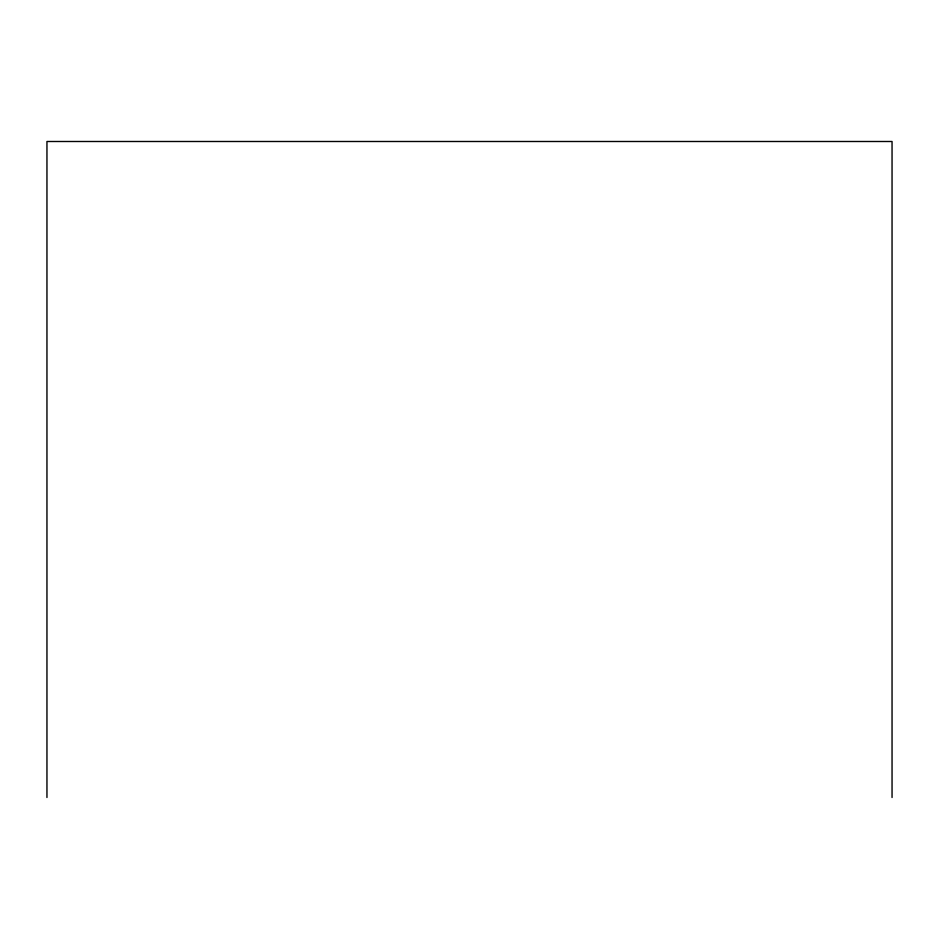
<?xml version="1.0" encoding="UTF-8"?>
<svg xmlns="http://www.w3.org/2000/svg" width="939" height="939" viewBox="0 0 939 939"><rect width="100%" height="100%" fill="white"/><g stroke="black" fill="none" stroke-linecap="round" stroke-linejoin="round"><path stroke-width="1.41" d="M892.05 797.504L892.05 141.496L46.95 141.496L46.95 797.504"/></g></svg>
